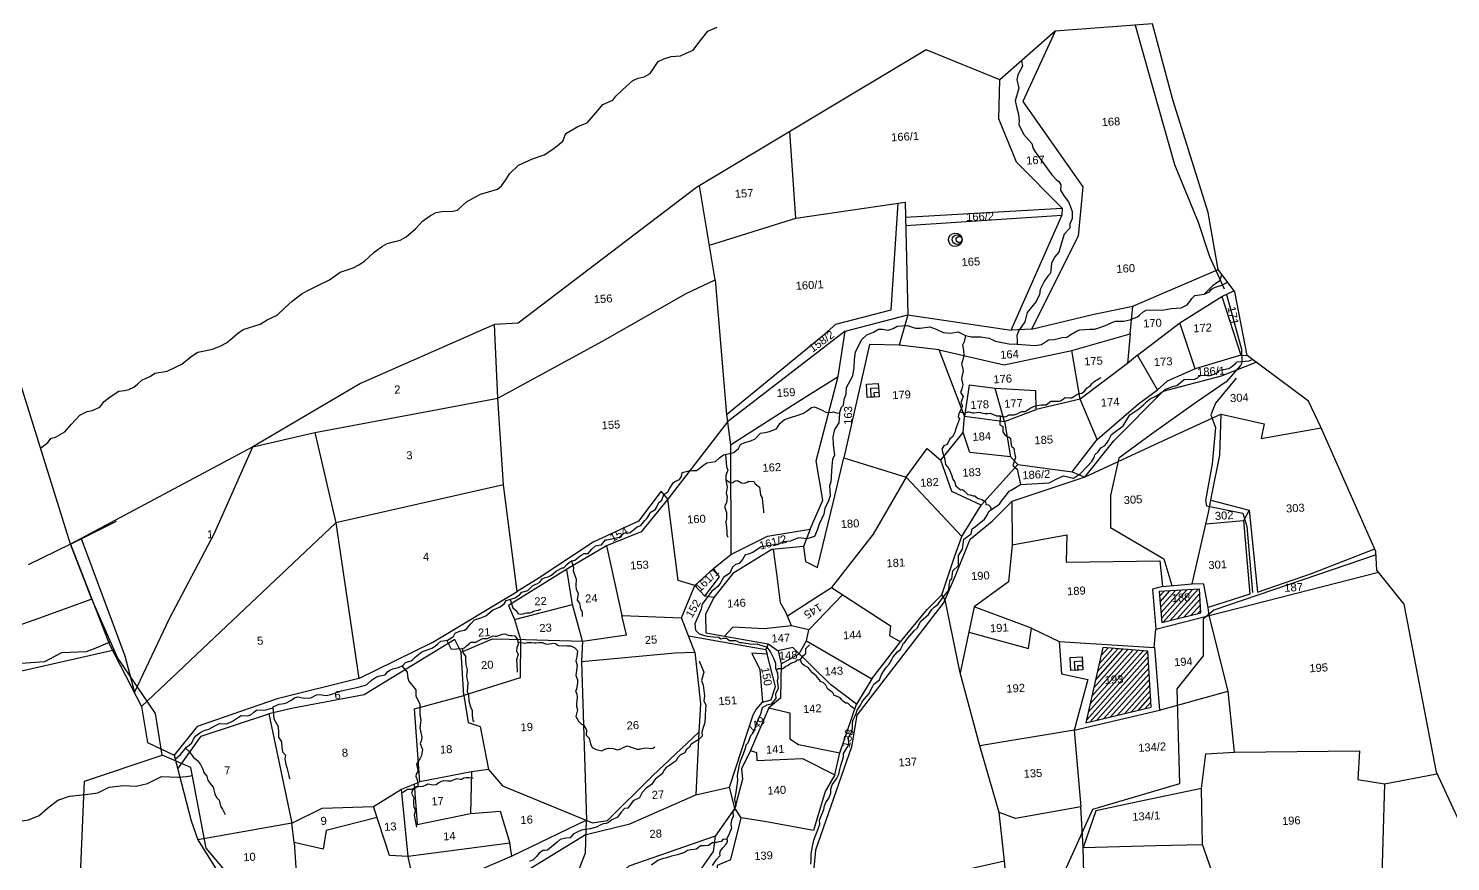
# Model space of a CAD drawing. Header units: inches. Extents: x 304037 to 460575, y 1453943 to 1639883.
# Drawn here: x 329611 to 331422, y 1607721 to 1608782 of the extents above; entities that cross this region are included whole.
import ezdxf

# ---------------------------------------------------------------- set-up
doc = ezdxf.new("R2010")
doc.units = ezdxf.units.IN
doc.header["$MEASUREMENT"] = 0
for name, pattern in [('ACAD_ISO02W100', [15, 12, -3]), ('ACAD_ISO07W100', [3, 0, -3]), ('BORDER', [1.75, 0.5, -0.25, 0.5, -0.25, 0, -0.25])]:
    doc.linetypes.add(name, pattern=pattern)
for name, color, linetype in [('CARTTRACK', 30, 'ACAD_ISO02W100'), ('NALA', 4, 'Continuous'), ('ROUND WELL', 5, 'Continuous'), ('SQUAREWELL', 5, 'Continuous'), ('SURVEY_BND', 7, 'Continuous'), ('SURVEY_NO', 7, 'Continuous'), ('VILLAGE_AREA', 1, 'Continuous'), ('WATER_BODY', 4, 'Continuous')]:
    doc.layers.add(name, color=color, linetype=linetype)
doc.layers.add('FOOTPATH', color=150, linetype='ACAD_ISO07W100', lineweight=30)
doc.layers.add('VILL_BOUNDARY', color=6, linetype='BORDER', lineweight=30)
doc.styles.get("Standard").update_dxf_attribs({"font": 'arial.ttf'})

# ---------------------------------------------------------------- blocks, each defined once
blk = doc.blocks.new('NUKANAPALLE')
at = {"layer": 'VILLAGE_AREA', "linetype": 'ByBlock'}
h = blk.add_hatch(dxfattribs=at)
h.set_pattern_fill('ANSI31', color=256, scale=10, angle=180, style=0)
h.set_pattern_definition([(225, (-581.7928, -113.4997), (0.8838835, -0.8838835), [])])
h.paths.add_polyline_path([(112.45, 187.7), (98.49, 189.59), (91.87, 166.38), (112.45, 170.16)])
h.paths.add_polyline_path([(129.62, 206.15), (117, 206.15), (117.33, 196.41), (129.62, 198.73)])
h.paths.add_polyline_path([(93.66, 171.61), (122.01, 171.61), (122.01, 175.45), (93.66, 175.45)], flags=9)
h.paths.add_polyline_path([(98.31, 177.57), (105.12, 177.57), (105.12, 181.38), (98.31, 181.38)], flags=24)
h.paths.add_polyline_path([(85.46, 198.1), (120.57, 198.1), (120.57, 201.93), (85.46, 201.93)], flags=9)
h.paths.add_polyline_path([(119.86, 200.01), (126.66, 200.01), (126.66, 203.82), (119.86, 203.82)], flags=24)
at = {"layer": 'CARTTRACK', "linetype": 'ByBlock'}
for points in [[(143.17, 297.68), (146.95, 280.37), (146.83, 276), (146.38, 275.23), (141.53, 270.39), (131.98, 264.56), (117.39, 255.39), (106.7, 248.42), (103.55, 236.94), (102.9, 227), (119.07, 216.29), (121.08, 207.77)], [(-204.47, 192.47), (-192.23, 214.98), (-176.73, 240.88), (-163.22, 267.15)], [(-218.38, 241.51), (-206.86, 204.08), (-204.47, 192.47)], [(185.33, 213.78), (133.74, 199.3), (130.26, 196.72), (129.59, 185.24), (120.82, 175.45), (119.98, 145.74), (92.45, 139.28), (77.16, 110.09), (74.92, 79.62), (71.4, 46.82), (72.99, 16.03), (52.5, -52.63), (53.42, -70.68), (67.15, -116.72), (88.69, -176.42), (86.35, -207.68), (88.46, -236.08), (92.66, -244.89), (101.12, -251.74), (106.12, -262.69), (109.27, -267.71), (99.03, -293.36), (91.29, -307.64)]]:
    blk.add_lwpolyline(points, dxfattribs=at)
at = {"layer": 'FOOTPATH', "linetype": 'ByBlock'}
for points in [[(119.4, 383.31), (124.1, 362.24), (129.22, 339.11), (135.58, 320.69), (138.55, 309.82), (142.61, 299.49)], [(144.71, 271.41), (137.84, 263.92), (136.24, 260.35), (137.47, 256.34), (135.79, 245.09), (133.05, 233.73), (133.28, 232.05), (144.5, 229.12), (145.5, 224.84), (146.13, 204.22)]]:
    blk.add_lwpolyline(points, dxfattribs=at)
at = {"layer": 'NALA', "linetype": 'ByBlock'}
for points in [[(-229.49, 270.38), (-227.13, 272.03), (-226, 273.38), (-224.59, 273.59), (-221.58, 275.04), (-219.49, 277.3), (-216.69, 280.04), (-214.29, 281.02), (-212.69, 281.24), (-210.29, 282.16), (-208.77, 283.85), (-206.89, 285.23), (-204.09, 286.87), (-202.25, 286.97), (-200.94, 287.22), (-199.35, 287.86), (-198.14, 288.64), (-196.69, 289.87), (-193.9, 291), (-192.52, 291.78), (-188.65, 292.18), (-185.75, 293.38), (-183.91, 294.16), (-182.07, 295.54), (-180.55, 296.6), (-178.78, 297.59), (-174.07, 298.27), (-171.41, 299.19), (-169.64, 300.08), (-167.77, 301.38), (-166, 302.73), (-164.16, 303.89), (-158.8, 305.22), (-156.57, 306.46), (-153.38, 307.83), (-150.69, 309.99), (-148.39, 311.93), (-145.17, 314.06), (-142.73, 315.26), (-139.93, 316.43), (-136.39, 317.88), (-132.92, 320.12), (-128.75, 321.25), (-126.98, 322.03), (-125.14, 323.16), (-121.98, 325.75), (-119.25, 327.52), (-117.77, 328.22), (-115.36, 328.75), (-113.66, 329.07), (-111.68, 329.96), (-108.63, 332.3), (-106.37, 334.53), (-103.78, 336.26), (-101.91, 337.07), (-100.17, 337.22), (-96.67, 337.22), (-95.26, 337.43), (-92.24, 339.88), (-89.16, 341.29), (-87.81, 341.96), (-85.23, 342.6), (-82.44, 343.24), (-81.06, 344.23), (-79.68, 346.06), (-78.33, 347.83), (-75.37, 350.4), (-70.96, 352.11), (-67.19, 353.17), (-64.13, 354.95), (-61.21, 357.15), (-60.14, 359.43), (-56.22, 361.44), (-53.3, 362.37), (-51.8, 363.86), (-49.1, 366.77), (-48.1, 367.84), (-46.33, 368.48), (-44.83, 369.05), (-43.84, 370.26), (-41.63, 372.03), (-41.63, 372.03), (-38.32, 374.79), (-36.53, 375.46), (-34.69, 375.74), (-32.73, 376.69), (-30.05, 380.27), (-28.21, 380.99), (-25.91, 381.66), (-23.01, 381.66), (-21.16, 382.39), (-18.87, 383.17), (-17.36, 385.12), (-14.06, 388.94), (-11.07, 389.99)], [(83.3, 374.13), (83.5, 372.48), (81.97, 369.8), (81.5, 368.28), (81.86, 366.65), (82.01, 365.67), (80.67, 361.78), (81.07, 359.43), (81.43, 357.54), (81.57, 355.33), (81.43, 354.33), (82.7, 351.28), (84.25, 349.22), (85.06, 348.15), (85.39, 346.58), (86.03, 345.54), (90.8, 338.01), (92.11, 336.51), (92.91, 335.84), (93.46, 334.75), (93.23, 333.09), (94.23, 331.13), (95.57, 329.35), (96.02, 327.69), (96.46, 326.25), (96.43, 324.03), (95.54, 322.34), (95.44, 321.09), (93.59, 319.28), (92.76, 317.01), (91.63, 313.78), (90.22, 312.35), (89.17, 310.38), (88.67, 307.41), (87.75, 306.45), (86.7, 305.04), (85.18, 302.46), (84.91, 300.94), (83.66, 298.83), (80.68, 295.51), (80.03, 293.43), (79.76, 292.63), (77.76, 290.09), (77.09, 288.53), (77.05, 287.1), (77, 285.82)], [(20.38, 267.37), (21.09, 269.23), (21.78, 269.77), (22.08, 271.57), (22.8, 273.3), (22.98, 275.31), (25.17, 278.8), (25.8, 281.32), (26.01, 283.86), (26.46, 286.2), (28.65, 290.02), (30.27, 291.34), (32.37, 292.06), (33.99, 292.86), (35.28, 292.86), (37.02, 292.47), (38.61, 292.83), (39.86, 293.55), (43.1, 293.55), (45.64, 292.6), (47.05, 292.54), (50.08, 292.69), (52.03, 291.91), (54.12, 290.74), (56.43, 290.35), (58.8, 290.68), (61.08, 289.42), (62.82, 288.89), (65.8, 288.7), (68.41, 288.16), (70.3, 287.14), (74.43, 286.09), (77, 285.82), (82.64, 285.04), (84.64, 285.23), (86.86, 286.66), (88.63, 286.66), (91.23, 287.07), (92.63, 287.07), (93.95, 287.93), (95.98, 288.88), (96.85, 289.21), (99.94, 289.21), (101.44, 289.18), (103.1, 289.59), (105.4, 290.31), (106.72, 290.87), (108.15, 291.21), (109.88, 291.21), (110.68, 291.1), (112.58, 291.47), (115.04, 292.21), (115.7, 292.76), (116.89, 293.69), (117.92, 294.19), (118.84, 294.16), (122.81, 293.85), (125.74, 294.22), (128.86, 294.27), (130.76, 295.14), (131.6, 296.09), (132.34, 296.96), (133.32, 297.88), (136.26, 298.19), (139.24, 300.8), (140.04, 301.4), (141.26, 302.03), (141.7, 302.82), (142.09, 304.02)], [(136.26, 298.19), (137.91, 298.82), (138.56, 299.52), (139.1, 299.91), (140.25, 300.2), (141.95, 300.69), (143.74, 301.5)], [(61.08, 289.42), (60.51, 287.42), (59.97, 286.4), (60.15, 284.83), (60.17, 282.95), (59.3, 280.57), (59.53, 279.52), (59.76, 278.39), (59.04, 276.07), (59.32, 274.06), (58.96, 272.82), (58.47, 271.74), (59.24, 270.38), (58.47, 268.49), (58.86, 267.49), (58.29, 266.25), (57.57, 265.17), (57.39, 264.17), (57.73, 263.55), (56.64, 261.07), (56.33, 260.2), (56.08, 259.27), (55.18, 257.99), (54.4, 257.4), (53.4, 255.71), (52.34, 255.33), (51.67, 254.33), (51.98, 252.73), (52.32, 251.55), (52.6, 249.48), (53.58, 248.19), (54.22, 246.21), (54.58, 244.75), (55.12, 244.03), (55.46, 242.61), (56.84, 241.38), (57.45, 241.38), (57.89, 240.98), (58.63, 240.23), (58.99, 239.72), (59.7, 239.65), (60.63, 239.27), (61.16, 239.25), (62.01, 238.45), (62.58, 238.23), (63.32, 237.89), (63.78, 237.64), (64.4, 237.3), (64.48, 236.31), (65.25, 236.11), (65.75, 235.62), (65.96, 235.06), (65.95, 234.57)], [(3.6, 127.09), (3.78, 128.37), (3.79, 129.28), (3.85, 130.31), (4.42, 132.64), (4.92, 134.54), (5.41, 135.65), (6.09, 137.25), (6.61, 138.28), (7.06, 139.46), (7.08, 140.67), (8.62, 143.96), (8.81, 145.12), (9.37, 146.15), (10.32, 147.43), (11.08, 148.9), (11.08, 150.23), (11.59, 151.53), (13.09, 153.27), (13.88, 154.73), (14.31, 156.15), (14.62, 157.39), (15.59, 160.01), (15.69, 161.1), (16.33, 162.09), (17.15, 163.23), (17.55, 163.87), (17.5, 166), (18.41, 167.36), (18.92, 168.77), (18.97, 170.06), (19.21, 171.27), (19.97, 172.6), (20.37, 173.32), (20.76, 174.38), (21.87, 175.83), (22.32, 176.69), (22.63, 177.15), (24.62, 179.22), (25.9, 181.43), (26.37, 182.2), (28.16, 183.43), (28.88, 185.04), (29.97, 186.46), (30.6, 187.28), (31.45, 188.12), (32.26, 189.38), (32.91, 190.38), (34.3, 191.9), (35.31, 192.56), (35.97, 193.74), (36.3, 194.6), (36.66, 194.6), (37.33, 195.46), (37.65, 195.91), (39.85, 198.16), (40.86, 198.91), (42.13, 201.08), (44.69, 203), (45.72, 204.53), (46.54, 205.17), (47.83, 206.05), (48.56, 206.93), (48.99, 207.47), (49.89, 208.55), (50.97, 209.75), (51.42, 210.35), (51.55, 211.79), (52.03, 213.44), (52.5, 213.76), (52.87, 215.31), (52.97, 216.21), (54.85, 217.8), (55.04, 220.84), (56.37, 222.75), (56.98, 225.92), (59.39, 227.38), (59.78, 228.98), (60.83, 229.65), (61.47, 230.14), (63.74, 231.74), (64.72, 232.96), (65.31, 234.03), (65.95, 234.57), (68.68, 236.13), (69.62, 237.38), (71.03, 238.97), (71.92, 240.02), (72.61, 240.29), (75.64, 241.98), (84.55, 241.95), (87.07, 243.1), (89.16, 243.95), (92.23, 243.02), (94.55, 244.34), (96.85, 246.54), (98.12, 247.81), (99.04, 249.13), (99.31, 249.87), (100.44, 250.75), (101.29, 251.94), (102.5, 252.53), (103.24, 253.31), (103.86, 254.11), (104.87, 255.97), (108.72, 258.45), (110.98, 261.82), (113.9, 263.46), (115.49, 264.73), (116.45, 265.68), (117.6, 266.4), (119.57, 267.29), (121.79, 268.57), (122.52, 269.12), (123.16, 269.39), (125.05, 269.99), (125.76, 269.99), (126.09, 270.15), (128.56, 271.83), (131.81, 271.78), (132.74, 272.16), (133.23, 272.64), (133.79, 272.89), (135.82, 272.73), (136.7, 272.63), (138.55, 273.19), (139.41, 273.77), (139.74, 274.13), (142.62, 274.52), (143.61, 275.04), (144.31, 275.61), (144.96, 276.09), (145.4, 276.46), (149.16, 276.57), (150.23, 276.88)], [(57.93, 265.71), (59.49, 265.17), (60.48, 265.54), (60.72, 265.54), (61.91, 265.17), (62.46, 265.13), (63.11, 265.17), (63.77, 265.21), (64.4, 265.13), (65.08, 264.86), (65.73, 264.72), (66.69, 264.7), (67.41, 264.7), (69.29, 263.78), (69.99, 263.78), (70.5, 263.74), (71.36, 263.33), (71.77, 263.31), (72.34, 263.41), (73.32, 263.84), (74.84, 263.8), (75.76, 264.02), (76.6, 264.47), (77.34, 264.7), (78.36, 264.7), (79, 265.03), (80, 265.64), (81.31, 266.19), (81.78, 266.19), (82.19, 266.29), (82.82, 266.38), (83.42, 266.42), (84.25, 266.38), (84.75, 266.36), (85.01, 266.4), (86.58, 267.4), (87.39, 267.4), (88.46, 267.32), (89.17, 267.32), (89.58, 267.4), (90.48, 267.91), (91.08, 268.34), (92.49, 268.1), (93.1, 268.08), (93.84, 268.5), (94.72, 269.08), (95.47, 269.32), (96.31, 269.42), (97.23, 270), (98.15, 270.94), (99.04, 271.56), (99.74, 272.17), (100.19, 272.58), (100.68, 272.97), (101.41, 273.23), (101.99, 273.62), (102.68, 273.97)], [(-192.88, 170.97), (-191.21, 172.39), (-189.19, 174.58), (-188.3, 175.14), (-187.41, 175.83), (-186.82, 176.89), (-186.07, 177.88), (-184.74, 178.8), (-183.41, 179.44), (-181.91, 179.74), (-180.01, 180.7), (-178.51, 181.34), (-176.18, 181.12), (-174.37, 181.89), (-172.76, 182.81), (-171.59, 183.45), (-169.73, 183.22), (-168.56, 183.53), (-167.54, 184.31), (-166.73, 184.89), (-163.75, 184.84), (-161.58, 185.26), (-161.19, 185.73), (-159.52, 186.37), (-157.91, 186.43), (-157.19, 186.62), (-155.44, 187.51), (-154.66, 188.06), (-153.52, 188.28), (-151.59, 187.74), (-149.48, 187.77), (-147.68, 188.57), (-146.65, 188.63), (-145.37, 188.41), (-144.65, 188.27), (-143.17, 188.49), (-141.15, 189.1), (-139.92, 189.41), (-136.05, 190.08), (-135.13, 190.16), (-133.38, 190.5), (-131.94, 190.88), (-130.33, 192.19), (-129.35, 192.83), (-128.66, 193.16), (-127.46, 193.41), (-125.96, 193.68), (-125.14, 194.54), (-124.34, 195), (-123.4, 195.41), (-122.21, 195.6), (-121.67, 195.72), (-120.25, 196.24), (-119.35, 197.12), (-118.42, 197.4), (-117.59, 197.51), (-117.08, 197.91), (-116.25, 198.59), (-114.05, 200.23), (-112.07, 200.78), (-110.91, 201.12), (-109.82, 201.76), (-108.94, 202.45), (-107.94, 203.15), (-105.85, 203.33), (-103.96, 204.42), (-103.35, 205.38), (-101.99, 205.99), (-100.42, 206.23), (-99.63, 206.71), (-98.33, 208.04), (-97.12, 209.24), (-95.13, 209.77), (-93.54, 210.32), (-92.23, 211.24), (-91.36, 211.98), (-88.9, 212.84), (-87.53, 213.76), (-86.87, 214.71), (-84.05, 215.4), (-82.55, 216.36), (-81.89, 217.11), (-79.93, 217.51), (-78.27, 218.92), (-76.78, 219.5), (-76.06, 219.91), (-75.31, 220.83), (-74.29, 221.2), (-73.38, 221.4), (-72.28, 221.84), (-70.68, 223.12), (-68.82, 223.91), (-68.35, 223.95), (-67.31, 224.9), (-66.44, 225.56), (-65.79, 225.94), (-64.71, 226.1), (-63.1, 227.24), (-62.49, 227.68), (-61.77, 228.02), (-60.47, 227.99), (-59.24, 229.29), (-58.02, 230.18), (-57.02, 230.33), (-56.2, 230.41), (-54.86, 231.9), (-54.45, 231.94), (-52.85, 232.16), (-51.44, 232.4), (-50.46, 232.55), (-49.66, 233.24), (-49.04, 233.64), (-47.52, 233.76), (-47.03, 233.8), (-44.74, 235.42), (-43.59, 235.81), (-42.21, 237.23), (-41.42, 237.99), (-40.81, 238.94), (-40.39, 239.72), (-39.1, 240.35), (-38.65, 240.65), (-38.39, 241.11), (-37.54, 242.63), (-36.54, 243.3), (-35.8, 245.08), (-34.58, 245.83), (-34, 246.71), (-32.77, 248.52), (-32.14, 248.91), (-30.73, 249.44), (-30.03, 250.37), (-29.73, 251.63), (-27.6, 252.05), (-26.41, 252.07), (-25.24, 252.03), (-24.48, 252.44), (-22.88, 253.63), (-21.9, 254.14), (-19.13, 254.49), (-17.83, 255.55), (-16.53, 256.4), (-13.27, 256.98), (-11.74, 258.16), (-11.02, 259.36), (-9.66, 259.89), (-7.73, 260.24), (-6.4, 260.83), (-4.63, 262.47), (-3.29, 262.63), (-1.79, 262.9), (0.48, 263.59), (1.55, 265.17), (3.15, 266.37), (5.94, 267.15), (7.17, 267.34), (9.2, 267.95), (10.46, 268.73), (11.77, 269.61), (12.73, 269.77), (15.09, 268.65), (16.16, 267.93), (17.73, 267.69), (18.54, 267.85), (19.5, 267.53), (20.38, 267.37)], [(20.38, 267.37), (20.04, 264.33), (18.57, 262.31), (17.85, 260.09), (17.9, 257.57), (18.1, 254.39), (17.43, 253.06), (17.04, 250.98), (16.46, 246.08), (16.01, 244.86), (15.99, 241.73), (15.29, 239.87), (14.13, 237.97), (13.77, 236.14), (12.1, 233.08), (11.38, 231.2), (10.41, 229.34), (8.02, 228.68), (5.5, 229.18), (2.78, 228.26), (0.61, 228.21), (-0.94, 227.57), (-6.42, 227.04), (-9.03, 225.43), (-10.59, 224.98), (-11.48, 224.76), (-12.47, 223.38), (-13.59, 222.2), (-14.73, 222), (-15.7, 221.2), (-16.61, 219.34), (-18.7, 218.1), (-19.67, 216.49), (-20.55, 215.42), (-22.55, 214.08), (-24.59, 211.62), (-25.8, 210.2), (-26.17, 208.57), (-28.38, 204.2), (-28.34, 202.17), (-27.29, 200.93), (-26.31, 200.54), (-24.83, 200.1), (-22.82, 199.78), (-21.16, 199.59), (-20.57, 198.98), (-19.74, 199.22), (-18.76, 199.15), (-17.87, 198.35), (-17.13, 198.33), (-16.04, 198.24), (-15.56, 197.98), (-14.82, 197.5), (-14.03, 197.5), (-13.03, 197.22), (-12.18, 197.08), (-11.59, 196.91), (-10.04, 196.8), (-9.32, 196.8), (-8.65, 196.43), (-6.5, 195.68), (-5.37, 194.25), (-4.89, 192.92), (-4.41, 191.85), (-3.91, 190.51), (-3.99, 188.9), (-3.45, 187.31), (-3.49, 185.65), (-3.73, 184.95), (-3.56, 183.6), (-3.54, 182.54), (-4.45, 180.75), (-4.47, 179.43), (-5.13, 178.69), (-6.02, 177.71), (-7.37, 177.47), (-8.86, 176.71), (-9.47, 174.84), (-10.89, 172.12), (-12.15, 169.08), (-13.02, 168.23), (-13.96, 165.99), (-14.59, 165.34), (-14.94, 164.36), (-15.6, 162.6), (-16.8, 160.22), (-17.19, 158.84), (-17.82, 156.09), (-17.82, 154.52), (-18.28, 152.19), (-18.56, 150.77), (-19.07, 148.6), (-18.85, 146.71), (-19.33, 145.58), (-19.92, 144.7), (-19.76, 143.52), (-20.37, 142.24), (-20.68, 140.93), (-20.57, 139.71), (-21.38, 138.01), (-22.36, 136.3), (-23.32, 136.46), (-24.02, 135.78), (-24.74, 135.67), (-25.93, 135.5), (-26.61, 135.61), (-28.01, 134.76), (-29.36, 134.73), (-30.54, 134.73), (-31.85, 133.84), (-33.66, 133.64), (-34.66, 133.58), (-35.69, 133.01), (-37.91, 132.38), (-39.77, 132.05), (-41.38, 131.59), (-42.71, 131.33), (-44.15, 130.96), (-46.18, 129.61)], [(70.51, 263.74), (70.25, 260.91), (71.12, 260.4), (71, 258.66), (71.6, 257.73), (73.32, 256.53), (73.32, 255.08), (73.5, 254.11), (74.21, 253.43), (74.27, 251.81), (74.49, 250.45), (73.6, 248.05), (74.82, 246.84), (75.64, 241.98)], [(-15.92, 256.51), (-15.79, 252.64), (-15.4, 251.55), (-16.11, 249.94), (-16.21, 248.53), (-15.97, 246.29), (-16.36, 244.41), (-16.09, 243.17), (-16.48, 241.38), (-17.13, 240.27), (-16.63, 238.36), (-16.71, 236.4), (-16.95, 235.49), (-16.83, 233.66), (-16.88, 232.34), (-16.9, 231.4), (-16.58, 230.65)], [(-16.21, 248.53), (-14.73, 247.57), (-14.06, 247.63), (-13.37, 248.07), (-12.64, 248.19), (-11.41, 247.34), (-10.43, 247.23), (-9.62, 247.42), (-9.1, 247.77), (-7.56, 247.57), (-7.12, 246.81), (-5.91, 245.67), (-5.82, 244.91), (-5.66, 243.12), (-5.21, 242.33), (-5.17, 240.81), (-5.07, 239.23), (-5.07, 238.18), (-5.06, 237.64)], [(-65.79, 225.94), (-65.29, 223.81), (-65.45, 222.81), (-65.09, 221.68), (-64.63, 220.2), (-64.91, 218.07), (-64.81, 217.05), (-64.31, 215.67), (-64.74, 213.58), (-64.01, 212.66), (-63.83, 210.74), (-63.41, 209.86), (-63.4, 208.4)], [(-85.63, 215.01), (-84.89, 212.36), (-83.76, 211.23), (-83.49, 210.44), (-82.52, 210.18), (-81.82, 210.24), (-81.29, 210.48), (-80.67, 210.54), (-79.63, 210.44), (-79.09, 210.62), (-78.53, 210.93), (-77.71, 211.08), (-77.01, 211.16), (-76.17, 211.46), (-76.17, 211.46)], [(-106.12, 203.31), (-104.91, 200.51), (-103.2, 200.53), (-101.46, 200.5), (-100.75, 200.66), (-99.89, 201.41), (-98.97, 202.08), (-98.6, 202.33), (-97.06, 202.23), (-95.13, 203.15), (-94.79, 203.3), (-93.41, 203.21), (-92.73, 203.43), (-92.12, 203.77), (-91.57, 203.98), (-90.95, 203.79), (-90.41, 203.77), (-88.57, 204.31), (-87.84, 204.31), (-86.89, 203.88), (-86.27, 203.75), (-85.71, 203.72), (-84.75, 203.51), (-83.98, 202.39), (-83.85, 200.93), (-84.34, 199.77), (-84.53, 198.87), (-84.07, 197.64), (-84.64, 196.07), (-84.71, 194.69), (-84.73, 192.21)], [(-101.46, 200.5), (-101.17, 199.04), (-100.58, 198.1), (-100.6, 196.67), (-100.6, 195.48), (-100.25, 193.77), (-100.6, 191.88), (-100.38, 190.65), (-100.29, 189.71), (-100.6, 186.96), (-100.23, 185.96), (-100.23, 184.08), (-99.88, 182.17), (-99.37, 180.96), (-99.52, 179.47), (-99.41, 177.89), (-99, 177.52)], [(-83.92, 201.66), (-81.86, 201.14), (-81.03, 201.25), (-79.68, 201.13), (-78.81, 200.98), (-78.22, 200.94), (-77.32, 201.05), (-76.3, 201.03), (-75.15, 200.37), (-72.39, 200.53), (-71.34, 199.8), (-70.17, 199.65), (-69.25, 199.61), (-68.6, 199.5), (-67.53, 199.48), (-66.29, 198.78), (-65.48, 197.73), (-65.82, 195.87), (-66.23, 194.65), (-65.9, 193.16), (-66.43, 190.08), (-66.03, 188.75), (-66.03, 187.83), (-66.52, 185.79), (-66.86, 185.33), (-66.49, 184.26), (-66.41, 183.22), (-66.78, 181.28), (-66.75, 180.43), (-66.56, 179.39), (-67.13, 177.32), (-66.43, 175.78), (-65.54, 174.77), (-64.82, 174.45), (-64.1, 173.01), (-64.29, 171.27), (-63.36, 170.28), (-63.08, 168.53), (-62.6, 167.37), (-61.44, 166.67), (-59.68, 166.09), (-58.72, 166.57), (-57.54, 166.83), (-56.06, 166.7), (-54.87, 166.19), (-53.71, 166.46), (-52.97, 166.79), (-51.64, 167.22), (-48.63, 166), (-47.89, 165.96), (-47.12, 166.16), (-45.95, 166.26), (-44.03, 166.03), (-43.44, 166.18), (-43.05, 166.42)], [(-120.59, 196.12), (-119, 194.09), (-118.88, 192.21), (-118.7, 191.23), (-116.58, 188.38), (-116.76, 186.44), (-115.65, 184), (-115.8, 180.7), (-115.55, 178.83), (-116.01, 176.47), (-115.6, 173.59), (-115.69, 172.6), (-116.26, 171.59), (-115.56, 169.71), (-115.95, 167.84), (-116.54, 166.83), (-117.72, 165.22), (-117.57, 164.23), (-117.38, 163.57), (-117.45, 162.86), (-118, 162.09), (-118.13, 161.49), (-117.72, 159.97), (-117.66, 158.58), (-117.61, 158.28)], [(-3.83, 188.42), (-3.29, 188.66), (-3.09, 188.73), (-2.78, 188.73), (-2.45, 188.69), (-2.1, 188.66), (-1.7, 188.65), (-1.3, 188.91), (-0.88, 189.29), (-0.06, 189.66), (0.51, 189.99), (0.83, 190.16), (2.38, 190.66), (2.84, 191.14), (3.41, 191.14), (4.16, 191.46), (4.89, 192.4), (5.66, 192.92), (5.71, 193.88), (5.73, 194.5), (7, 195.63)], [(-27.74, 192.5), (-26.46, 188.92), (-27.33, 186.33), (-26.9, 184.9), (-26.66, 181.48), (-26.93, 179.99), (-26.42, 178.57), (-26.63, 177.3), (-26.81, 175.27), (-26.99, 173.23), (-27.66, 171.69), (-28.11, 170.2), (-28.09, 168.92), (-29.2, 167.96), (-31.66, 166.64), (-32.26, 165.73), (-33.3, 164.94), (-33.85, 164.02), (-35.15, 163.56), (-36.15, 162.6), (-36.63, 161.75), (-37.61, 161.2), (-38.78, 160.41), (-39.8, 159.9), (-40.46, 159.2), (-41.27, 157.86), (-43.54, 156.37), (-44.69, 154.89), (-45.31, 154.36), (-46.37, 153.85), (-47.84, 152.42), (-48.77, 150.85), (-50.75, 150.02), (-52.6, 147.8), (-53.56, 147.7), (-54.71, 146.66), (-55.96, 145.13), (-57.77, 144.45), (-58.81, 143.62), (-59.62, 143.41), (-60.53, 143.34), (-61.44, 143.02), (-62.63, 142.37), (-64.64, 141.98), (-66.17, 141.9), (-67.44, 141.73), (-68.8, 141.2), (-70.01, 140.58), (-71.06, 139.58), (-72.37, 139.49), (-74.18, 139.18), (-75.16, 138.39), (-78.34, 136.13), (-79.22, 136.05), (-79.77, 136.03), (-81.04, 135.31), (-81.87, 134.29), (-82.98, 133.28), (-84.17, 132.84)], [(20.05, 174.73), (18.87, 175.65), (17.95, 176.75), (17.31, 176.75), (16.57, 177.35), (16.16, 177.71), (15.63, 178.47), (15.22, 178.77), (14.4, 179.13), (13.66, 179.45), (13.66, 179.98), (13.23, 180.39), (12.65, 180.9), (12.38, 181.1), (11.9, 181.45), (11.37, 182.69), (10.66, 183.52), (9.74, 183.95), (9.53, 184.53), (8.87, 185.21), (8.55, 185.81), (8.02, 186.2), (7.42, 186.77), (6.78, 187.69), (6.18, 188.5), (5.01, 189.28), (4.3, 189.87), (3.84, 191.32)], [(-161.58, 185.26), (-161.42, 181.84), (-160.22, 179.39), (-160.27, 177.37), (-160.27, 176.03), (-159.49, 174.55), (-159.42, 172.78), (-159.26, 171.4), (-158.48, 170.27), (-158.66, 169.06), (-158.52, 167.45), (-158.2, 166.39), (-157.74, 163.91), (-157.67, 163.13), (-157.42, 162.81)], [(-189.54, 174.2), (-188.47, 173.21), (-187.53, 171.79), (-187.14, 171.14), (-185.96, 170.2), (-185.14, 168.86), (-184.51, 167.36), (-184.23, 166.35), (-183.31, 165.15), (-183.09, 163.83), (-182.42, 162.76), (-181.51, 161.57), (-181.18, 159.46), (-180.64, 158.35), (-179.89, 157.45), (-179.55, 155.55), (-179.07, 154.57), (-178.31, 152.86)], [(-122.59, 156.57), (-120.95, 157.53), (-119.73, 157.53), (-118.95, 157.73), (-118.5, 158.08), (-118.12, 158.23), (-117.5, 158.25), (-115.98, 158.25), (-115.09, 158.65), (-114.61, 158.84), (-113.95, 158.74), (-113.06, 158.45), (-111.96, 158.51), (-111.09, 159.08), (-110.13, 159.5), (-109.57, 159.6), (-108.38, 159.52), (-107.21, 159.4), (-106.72, 159.56), (-105.26, 160.06), (-104.32, 159.8), (-103.82, 159.77), (-103.23, 160.1), (-102.5, 160.18), (-101.56, 160.12), (-100.32, 159.84)], [(-117.61, 158.28), (-119.43, 157.19), (-119.79, 156.3), (-119.16, 154.72), (-119.32, 153.82), (-119.39, 152.69), (-119.26, 151.8), (-118.96, 151.13), (-119.12, 150.04), (-119.35, 149.32), (-119.12, 147.69), (-118.91, 146.06), (-118.77, 145.51)], [(-27.14, 128.42), (-25.81, 130.24), (-24.61, 131.45), (-24.61, 132.17), (-24.41, 132.85), (-23.57, 133.73), (-22.64, 134.73), (-22.24, 135.17), (-22.04, 135.73), (-22.12, 136.73)]]:
    blk.add_lwpolyline(points, dxfattribs=at)
at = {"layer": 'ROUND WELL', "linetype": 'ByBlock'}
for centre, major_axis, ratio in [((59.53, 319.47), (-2.14, 0.04), 0.980235), ((60.14, 319.46), (-1.53, 0.03), 1), ((60.73, 319.46), (-0.002, -0.946), 0.999951)]:
    blk.add_ellipse(centre, major_axis=major_axis, ratio=ratio, dxfattribs=at)
at = {"layer": 'SQUAREWELL', "linetype": 'ByBlock'}
for points in [[(29.3, 275.92), (33.01, 275.92), (33.01, 271.78), (29.3, 271.78)], [(30.56, 274.62), (33.01, 274.62), (33.01, 271.78), (30.56, 271.78)], [(31.55, 273.24), (33.01, 273.24), (33.01, 271.78), (31.55, 271.78)], [(88.11, 187.11), (91.82, 187.11), (91.82, 182.97), (88.11, 182.97)], [(89.37, 185.8), (91.82, 185.8), (91.82, 182.97), (89.37, 182.97)], [(90.36, 184.42), (91.82, 184.42), (91.82, 182.97), (90.36, 182.97)]]:
    blk.add_lwpolyline(points, close=True, dxfattribs=at)
at = {"layer": 'SURVEY_BND', "linetype": 'ByBlock'}
for points in [[(94.4, 382.8), (83.06, 361.46), (100.24, 333.73), (97.94, 318.46), (81.78, 290.24), (75.4, 290.32)], [(93.41, 327.5), (80.01, 342.59), (75.2, 356.5), (76.25, 368.62)], [(-17.26, 322.12), (10.13, 328.97), (9.78, 356.13)], [(-85.95, 278.01), (-52.3, 294.01), (-25.36, 307.38), (-16.05, 311.14), (-19.34, 340.82)], [(-16.05, 311.14), (-14.86, 268.9), (17.07, 292.31), (20.81, 295.25), (38.28, 298.73), (42.41, 331.92)], [(10.13, 328.97), (44.61, 332.12), (43.41, 296.83), (75.4, 290.32), (93.17, 325.2), (44.35, 324.69)], [(44.44, 327.36), (93.41, 327.5), (93.17, 325.2)], [(81.78, 290.24), (101.08, 293.72), (113.74, 295.65), (141.05, 305.61)], [(-143.66, 270.47), (-106.68, 275.3), (-85.95, 278.01), (-85.65, 301.05)], [(114.33, 280.25), (128.14, 289.64), (141.68, 297.09), (145.6, 298.64)], [(-14.86, 268.9), (-14.16, 259.4), (-15.97, 225.15), (-4.17, 230.27), (9.21, 231.69), (13.71, 240.46), (12.31, 252.9), (20.63, 278.89), (23.62, 292.88), (43.41, 296.83), (40.18, 287.55), (30.91, 288.29), (21.01, 253.36), (40.08, 246.28), (47.11, 254.84), (51.2, 250.89), (58.6, 259.13), (59.34, 264.27), (52.6, 285.39), (40.18, 287.55)], [(52.6, 285.39), (72.64, 279.55), (93.96, 282.83), (112.5, 287.04), (113.74, 295.65)], [(141.68, 297.09), (146.57, 278.51), (148.54, 278.29)], [(23.62, 292.88), (-14.69, 266.6), (-34.64, 243.57), (-43.57, 233.82), (-54.64, 230.08), (-67.19, 223.5), (-86.28, 213.13), (-84.61, 208.68), (-66.2, 212.35), (-67.46, 223.36)], [(146.57, 278.51), (132.17, 274.99), (128.14, 289.64)], [(112.5, 287.04), (111.06, 277.84), (95.71, 267.5), (93.96, 282.83)], [(100.27, 254.68), (113.79, 265.02), (119.98, 269.14), (114.33, 280.25), (111.06, 277.84)], [(-54.64, 230.08), (-51.1, 208.06), (-32.47, 206.29), (-27.75, 216.16), (-32.84, 218), (-34.64, 243.57), (-36.56, 246.17), (-44.24, 237.2), (-58.67, 231.46), (-76.5, 221.07), (-83.24, 217.37), (-85.67, 250.9), (-85.95, 278.01)], [(-14.16, 259.4), (7.1, 271.36), (20.63, 278.89)], [(91.98, 244.97), (95.78, 243.08), (105.54, 253.95), (121.79, 268.57), (140.26, 272.34), (151.32, 275.97)], [(95.71, 267.5), (81.78, 265.09), (82, 270.87), (69.35, 272.38), (61.3, 273.8), (59.34, 264.27), (71.73, 261.92), (81.78, 265.09)], [(71.73, 261.92), (69.35, 272.38)], [(132.17, 274.99), (123.22, 271.67), (119.98, 269.14)], [(-163.22, 267.15), (-143.66, 270.47), (-138.69, 241.98), (-202.49, 188.04)], [(75.09, 248.29), (91.98, 244.97), (100.27, 254.68), (95.71, 267.5)], [(49.74, 206.66), (53.86, 214.86), (58.98, 225.78), (66.1, 230.98), (72.6, 236.8), (71.91, 223.26), (89.14, 225.43), (88.53, 216.9), (117.71, 215.66), (118.15, 207.68), (127.43, 207.95), (133.79, 229.9), (135.23, 235.88), (138.36, 247.63), (139.49, 260.38), (119.55, 252.51), (95.78, 243.08), (72.6, 236.8)], [(71.73, 261.92), (72.94, 250.81), (60.37, 252.87), (58.6, 259.13)], [(139.49, 260.38), (152.66, 256.66), (151.5, 252.09), (170.37, 254.36)], [(9.21, 231.69), (6.81, 226.37), (7.18, 221.63), (10.84, 219.59), (16.95, 239.96), (21.01, 253.36)], [(-85.67, 250.9), (-138.69, 241.98)], [(72.94, 250.81), (75.09, 248.29), (63, 236.22), (54.06, 240.99), (51.2, 250.89)], [(40.08, 246.28), (28.82, 229.03), (14.83, 213.07), (32.62, 200.09), (32.07, 197.13), (35.43, 194.95), (44.26, 204.56), (49.17, 208.93), (53.77, 220.56), (56.36, 226.77)], [(40.08, 246.28), (56.36, 226.77), (63, 236.22)], [(-138.69, 241.98), (-134.2, 192.94), (-110.48, 202.98), (-83.24, 217.37)], [(134.71, 233.74), (146.52, 229.93), (144.51, 226.69), (132.76, 226.34)], [(144.51, 226.69), (145.22, 203.69), (132.05, 200.25), (131.1, 207.61), (127.43, 207.95)], [(146.52, 229.93), (147.69, 204.23), (164.89, 209.06), (185.02, 215.68)], [(-27.75, 216.16), (-24.82, 212.56), (-19.93, 218.44), (-21.59, 221.14), (-15.97, 225.15)], [(6.81, 226.37), (-3.15, 225.98), (-15.71, 219.23), (-22.05, 212.06), (-24.82, 212.56)], [(1.74, 201.81), (0.18, 206.21), (-1.32, 209.18), (-1.93, 218.38), (-2.57, 226)], [(71.91, 223.26), (70.14, 211.75), (59.06, 204.53), (53.54, 184.24), (50.06, 207.31), (49.17, 208.93)], [(-27.75, 216.16), (-21.59, 221.14)], [(-101.79, 199.39), (-91.85, 203.04), (-81.54, 202.21), (-63.79, 200.74), (-66.2, 212.35)], [(-22.05, 212.06), (-24.9, 206.92), (-25.19, 201.2), (-11.81, 197.96), (-5.94, 196.67), (-6.67, 194.91)], [(0.6, 205.01), (9.76, 210.29), (14.83, 213.07)], [(7.04, 200.3), (18.14, 210.65)], [(-84.61, 208.68), (-83.09, 202.33), (-83.9, 190.38), (-101.77, 185.86)], [(-63.79, 200.74), (-64.4, 194.41), (-35.07, 195.49), (-28.95, 195.36), (-32.47, 206.29)], [(-63.79, 200.74), (-49.9, 201.89), (-51.1, 208.06)], [(49.74, 206.66), (20.57, 172.79), (18.3, 162.99), (5.24, 131.44), (3.16, 117.07), (0.82, 117.07)], [(56.95, 196.78), (75.27, 190.63), (76.5, 196.87), (59.06, 204.53)], [(118.15, 207.68), (114.94, 206.97), (115.28, 194.43), (132.24, 197.79), (132.05, 200.25)], [(132.24, 197.79), (185.77, 208.35)], [(-157.69, 148.95), (-147.9, 153.08), (-131.86, 152.77), (-122.86, 157.68), (-116.96, 159.6), (-117.35, 182.55), (-101.77, 185.86), (-101.79, 199.39), (-103.55, 203.43), (-126.19, 191.35), (-132.8, 187.74), (-155.25, 184.89), (-162.89, 183.52)], [(-30.61, 200.5), (-6.67, 194.91), (-6.41, 193.43)], [(3.62, 193), (6.07, 196.91), (7.04, 200.3), (1.74, 201.81), (-6.83, 201.36), (-16.66, 202.41), (-19.42, 199.8)], [(-5.94, 196.67), (-2.85, 194.27), (-2.17, 190.14), (-2.98, 179.43), (-6.77, 176.59), (-0.36, 174.76), (-0.76, 166.63), (1.84, 164.63), (14.55, 161.33), (20.66, 176.22), (12.88, 182.86), (1.71, 195.09), (-2.85, 194.27)], [(6.07, 196.91), (25.83, 183.92), (20.66, 176.22)], [(76.5, 196.87), (84.94, 192.32), (85.06, 182.14), (93.24, 179.95), (88.03, 164.29), (58.32, 161.05)], [(114.58, 188.72), (115.07, 169.09), (136.33, 173.76), (136.83, 173.81), (132.24, 197.79)], [(-134.2, 192.94), (-159.99, 188.05), (-185.49, 180.82), (-193.13, 172.25)], [(-95.29, 162.33), (-91.29, 157), (-63.82, 143.86), (-59.11, 144.31), (-44.33, 157.43), (-29.07, 170.31), (-31.1, 150.75), (-20.49, 152.62), (-11.79, 174.76), (-10.81, 176.35), (-8.64, 178.51), (-5.95, 179.09), (-4.35, 183.18), (-6.41, 193.43), (-11.19, 194.04), (-8.9, 188.73), (-8.64, 178.51)], [(-64.4, 194.41), (-65.65, 144.74), (-89.56, 134.84), (-89.95, 138.92)], [(-28.95, 195.36), (-28.03, 179.06), (-29.07, 170.31)], [(-2.17, 190.14), (3.62, 193)], [(25.83, 183.92), (35.43, 194.95)], [(84.94, 192.32), (114.51, 188.73), (115.28, 194.43)], [(-192.27, 167.92), (-184.36, 177.7), (-162.89, 183.52), (-157.69, 148.95), (-187.26, 145.44)], [(-101.77, 185.86), (-100.89, 177.35), (-97.18, 175.89), (-95.29, 162.33), (-100.65, 161.91), (-116.96, 159.6)], [(3.16, 117.07), (14.87, 116.55), (64.07, 124.82), (63.22, 139.91), (58.32, 161.05), (53.54, 184.24)], [(-6.77, 176.59), (-13.26, 163.69), (-11.42, 162.96), (-11.42, 160.42), (2.77, 160.22), (12.59, 154.54), (14.55, 161.33)], [(126.77, 143.91), (128.77, 154.69), (137.67, 154.69), (136.83, 173.81)], [(88.03, 164.29), (115.07, 169.09)], [(-100.65, 161.91), (-101.68, 148.89), (-92.39, 149.09), (-89.95, 138.92), (-121.93, 136.56), (-122.86, 157.68)], [(-13.26, 163.69), (-16.42, 158.13), (-16.31, 154.88), (-19.19, 145.9)], [(88.03, 164.29), (88.82, 140.25), (68.17, 137.83), (63.22, 139.91)], [(-118.77, 159.02), (-118.57, 146.57), (-118.57, 146.35), (-101.68, 148.89)], [(-89.56, 134.84), (-119.88, 123.72), (-121.93, 136.56), (-127.72, 137.17), (-131.86, 152.77)], [(12.59, 154.54), (9.35, 149.53), (4.99, 137.59), (-9.5, 141.11), (-17.33, 142.82), (-19.19, 145.9), (-20.49, 152.62)], [(137.67, 154.69), (176.69, 152.9), (175.71, 143.97), (183.94, 142.19), (200.45, 144.41)], [(-130.92, 149.21), (-147.04, 146.1), (-148.36, 140.34), (-157.29, 142.96), (-157.69, 148.95)], [(-66.06, 140.26), (-52.15, 142.85), (-31.1, 150.75)], [(-157.29, 142.96), (-157.09, 128.7), (-166.6, 128.49)], [(-19.19, 145.9), (-25.82, 137.53), (-53.28, 129.71), (-59.98, 124.26), (-61.94, 120.54), (-69.35, 128.32), (-66.58, 134.62), (-65.65, 144.74)], [(-32.6, 109.05), (-22.07, 110.92), (-18.5, 108.31), (-9.99, 108.51), (-10.12, 113.96), (0.15, 112.97), (0.82, 117.07), (-8.02, 118.22), (-15.83, 122.14), (-23.32, 120.98), (-25.97, 123.7), (-25.52, 128.4), (-21.34, 129.95), (-17.33, 142.82)], [(88.79, 127.54), (111.51, 126.94), (126.1, 126.38), (126.77, 143.91), (106.67, 140.9), (93.4, 138.82), (88.79, 127.54)], [(-66.06, 140.26), (-87.58, 128.64), (-86.25, 120.84), (-82.22, 119.58), (-81.79, 119.21), (-83.49, 102.9), (-85.88, 80.28), (-75.14, 76.06), (-63.35, 73.47), (-61.08, 97.94), (-67.97, 111.79), (-71.01, 112.55), (-70.32, 118.61), (-71.84, 121.25), (-75.39, 122.77), (-69.46, 128.42)], [(65.79, 78.61), (85.05, 75.83), (88.79, 76.25), (88.36, 111.35), (88.79, 127.54), (88.82, 140.25)], [(183.94, 142.19), (180.93, 106.42), (149.07, 106.94), (130.81, 110.09), (126.1, 126.38)], [(-25.82, 137.53), (-26.73, 132.83), (-32.94, 124.81), (-31.42, 118.55), (-28.55, 114.27), (-26.68, 110.1)], [(23.24, 12.25), (29.71, 9.93), (27.46, 40.77), (45.21, 21.33), (34.82, 51.12), (28.16, 69.64), (55.37, 76.33), (65.79, 78.61), (64.07, 124.82)]]:
    blk.add_lwpolyline(points, dxfattribs=at)
at = {"layer": 'VILL_BOUNDARY', "linetype": 'ByBlock'}
for points in [[(-221.78, 239.93), (-211.41, 207.95), (-202.49, 188.04), (-201.21, 176.67), (-193.13, 172.25), (-189.02, 151.52), (-187.26, 145.44), (-179.89, 131.94)], [(208.47, 124.62), (200.39, 144.89), (193.26, 197.87), (185.33, 208.95), (185.33, 214.87), (170.27, 254.61), (166.93, 262.94), (148.54, 278.29), (145.83, 298.29), (141.05, 305.61), (138.88, 323.53), (129.88, 359.32), (124.84, 383.42), (94.4, 382.8), (76.25, 368.62), (53.74, 379.24), (-20.32, 340.31), (-78.33, 301.05), (-85.65, 301.05), (-128.55, 285.01), (-163.22, 267.15), (-221.78, 239.93)]]:
    blk.add_lwpolyline(points, dxfattribs=at)
at = {"layer": 'VILLAGE_AREA', "linetype": 'ByBlock'}
for points in [[(117.33, 196.41), (129.62, 198.73), (129.62, 206.15), (117, 206.15), (117.33, 196.41)], [(91.87, 166.38), (112.45, 170.16), (112.45, 187.7), (98.49, 189.59), (91.87, 166.38)]]:
    blk.add_lwpolyline(points, dxfattribs=at)
at = {"layer": 'WATER_BODY', "linetype": 'ByBlock'}
blk.add_lwpolyline([(-221.78, 239.93), (-241.98, 319.76), (-276.42, 456.88), (-134.23, 507.93), (-60.72, 541.76), (13.43, 566.32), (52.31, 576.15), (77.32, 586.64)], dxfattribs=at)
at = {"layer": 'SURVEY_NO', "linetype": 'ByBlock'}
for s, p in [('166/1', (41.32, 351.3)), ('168', (107.26, 352.35)), ('167', (83.04, 341.68)), ('157', (-8.44, 336.38)), ('165', (61.1, 311.08)), ('156', (-54.28, 305.95)), ('160/1', (8.94, 306.63)), ('160', (109.3, 306.28)), ('170', (116.69, 288.77)), ('172', (132.24, 286.39)), ('2', (-118.1, 281.23)), ('164', (71.54, 281.52)), ('175', (97.61, 277.96)), ('159', (1.17, 273.5)), ('176', (68.99, 273.97)), ('173', (119.36, 276.55)), ('179', (37.15, 270.79)), ('186/1', (132.67, 272.71)), ('155', (-54.04, 266.47)), ('178', (61.38, 266.35)), ('177', (71.92, 266.14)), ('174', (102.11, 264.82)), ('3', (-115.49, 260.5)), ('304', (142.5, 263.96)), ('184', (61.45, 256.37)), ('185', (80.72, 254.22)), ('162', (-4.61, 250.37)), ('182', (44.32, 242.95)), ('183', (57.67, 245.36)), ('186/2', (76.35, 243.53)), ('1', (-179.04, 239.34)), ('160', (-29.01, 235.57)), ('305', (107.54, 234.01)), ('180', (18.82, 231.45)), ('303', (158.04, 228.55)), ('4', (-112.09, 228.56)), ('302', (135.7, 227.47)), ('153', (-47.6, 222.21)), ('181', (32.43, 218.43)), ('22', (-78.11, 212.68)), ('24', (-62.21, 212.68)), ('190', (58.58, 212.93)), ('301', (132.82, 212.25)), ('146', (-17.98, 208.63)), ('189', (88.27, 206.53)), ('5', (-165.29, 205.24)), ('21', (-96.21, 203.93)), ('23', (-77, 204.26)), ('188', (120.81, 202.59)), ('187', (156.1, 203.81)), ('25', (-44.31, 198.7)), ('20', (-95.85, 193.72)), ('147', (-4.76, 196.95)), ('144', (17.61, 196.7)), ('191', (63.58, 196.33)), ('148', (-2.76, 191.45)), ('6', (-142.1, 186.91)), ('143', (11.19, 185.73)), ('194', (120.41, 182.54)), ('151', (-22.42, 178.33)), ('192', (67.65, 177.2)), ('193', (98.48, 178.2)), ('195', (162.52, 178.28)), ('19', (-84.61, 173.63)), ('26', (-51.48, 172.33)), ('142', (3.82, 174.38)), ('8', (-140.81, 168.81)), ('18', (-110.15, 168.08)), ('7', (-177.81, 165.34)), ('141', (-8.44, 162.36)), ('137', (32.69, 156.05)), ('134/2', (107.73, 156.44)), ('17', (-113.74, 152.05)), ('27', (-44.84, 150.23)), ('140', (-8.68, 149.55)), ('135', (71.53, 150.35)), ('9', (-148.63, 147.91)), ('13', (-128.9, 144.94)), ('16', (-86.26, 144.7)), ('14', (-110.64, 140.95)), ('10', (-173.4, 137.93)), ('28', (-46.25, 138.08)), ('134/1', (104.67, 135.02)), ('196', (151.31, 131.06)), ('139', (-13.95, 129.36))]:
    blk.add_text(s, height=2.5, dxfattribs=at).set_placement(p)
for s, rotation, p in [('166/2', 358.7281, (63.29, 325.14)), ('171', 277.2185, (143.3, 293.68)), ('158/2', 33.0103, (13.05, 286.67)), ('163', 86.1824, (24.08, 263.51)), ('154', 25.3465, (-52.66, 231.07)), ('161/2', 12.077, (-6.65, 226.12)), ('161/1', 41.608, (-26.29, 213.87)), ('152', 56.7927, (-29.22, 205.83)), ('145', 207.4291, (10.67, 208.52)), ('150', 277.0442, (-8.54, 189.21)), ('149', 36.1151, (-12.62, 168.92)), ('138', 74.041, (17.69, 162.61))]:
    blk.add_text(s, height=2.5, rotation=rotation, dxfattribs=at).set_placement(p)
blk = doc.blocks.new('ISAKAPALLE')
at = {"layer": 'CARTTRACK', "linetype": 'ByBlock'}
blk.add_lwpolyline([(26.46, 162.27), (9.96, 157.03), (-7.41, 151.67), (-34.7, 143.61), (-65.08, 134.07), (-100.48, 125.46), (-124.58, 119.37), (-144.09, 114.57), (-152.45, 114.92), (-170.97, 112.43)], dxfattribs=at)
at = {"layer": 'NALA', "linetype": 'ByBlock'}
for points in [[(31.71, 149.07), (27.62, 147.42), (24.08, 146.29), (16.56, 146.29), (11.26, 143.66), (1.48, 143.34)], [(0.04, 95.05), (4.58, 95.59), (7.9, 96.74), (10.54, 98.88), (13.7, 101.2), (17.39, 102.35), (22.28, 102.65), (26.1, 103.05), (29.58, 104.63), (33.96, 104.95), (37.83, 104.58), (41.31, 105.28), (43.81, 106.39), (45.67, 107.28), (50.9, 106.86), (53.39, 106.98), (55.18, 107.25)]]:
    blk.add_lwpolyline(points, dxfattribs=at)
at = {"layer": 'SURVEY_BND', "linetype": 'ByBlock'}
for points in [[(-28.12, 135.2), (32.72, 146.55)], [(19.42, 73.45), (22.14, 106.74), (46.13, 113.84)]]:
    blk.add_lwpolyline(points, dxfattribs=at)
at = {"layer": 'VILL_BOUNDARY', "linetype": 'ByBlock'}
for points in [[(20.58, 179.36), (34.87, 185.87)], [(68.88, 71.73), (58.52, 84.91), (54.81, 109.75), (46.13, 113.84), (44.59, 126.63), (33.67, 144.15), (26.46, 162.27), (20.58, 179.36), (7.34, 173.55)]]:
    blk.add_lwpolyline(points, dxfattribs=at)

msp = doc.modelspace()

# ---------------------------------------------------------------- block references
at = {"linetype": 'ByBlock'}
for name, p, xscale, yscale, zscale, rotation in [('NUKANAPALLE', (330621.4, 1607199.7), 4.075560490197672, 4.075560490280623, 4.075560490222187, 3.205032487732574), ('ISAKAPALLE', (329606.6, 1607375.9), 4.163974734078674, 4.163974734110525, 4.163974734085767, 2.150469587952095)]:
    msp.add_blockref(name, p, dxfattribs=dict(at, xscale=xscale, yscale=yscale, zscale=zscale, rotation=rotation))

doc.saveas('drawing.dxf')
